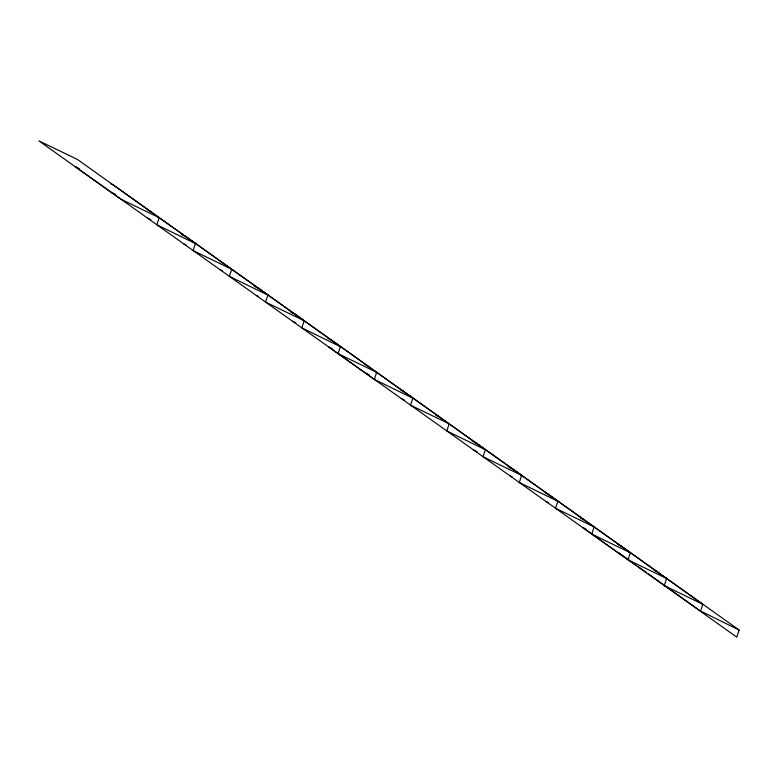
<?xml version="1.0" encoding="UTF-8"?>
<svg xmlns="http://www.w3.org/2000/svg" width="778" height="778" viewBox="0 0 778 778"><rect width="100%" height="100%" fill="white"/><g stroke="black" fill="none" stroke-linecap="round" stroke-linejoin="round"><path stroke-width="1.17" d="M110.515 183.725L113.734 185.271L195.414 243.563L193.109 250.584L231.698 269.217L229.354 276.355L267.895 295.105L265.59 302.117L304.179 320.75L301.835 327.888L340.385 346.638L338.08 353.659L376.669 372.292L374.325 379.431L412.875 398.18L410.56 405.202L449.159 423.835L446.805 430.973L485.355 449.723L483.05 456.744L521.639 475.377L519.296 482.506L557.845 501.265L555.541 508.277L594.129 526.91L591.786 534.048L630.326 552.798L628.021 559.82L666.61 578.453L664.266 585.591L702.816 604.341L700.599 611.08L739.1 629.995L736.756 637.133L582.547 527.416L585.766 528.972M79.434 168.709L75.145 166.638L374.325 379.431M111.39 192.409L115.679 194.481M147.83 210.011L149.979 211.042M147.635 218.18L150.844 219.736M181.935 234.742L186.224 236.813L267.895 295.105M183.871 243.952L186.02 244.982M220.32 261.554L222.459 262.585M220.116 269.723L222.265 270.754M254.416 286.285L258.704 288.356L340.385 346.638M256.361 295.494L258.5 296.525M290.661 312.056L294.95 314.127L521.639 475.377M292.606 321.256L295.815 322.812M327.976 338.342L331.195 339.898L412.875 398.18M332.06 348.583L328.841 347.027L628.021 559.82M364.221 364.114L367.44 365.66M365.086 372.798L369.375 374.87M400.466 389.885L403.675 391.431L485.355 449.723M401.331 398.569L404.55 400.125M435.631 415.131L439.92 417.202M472.946 441.418L476.165 442.974L557.845 501.265M473.821 450.112L477.031 451.658M508.122 466.674L512.41 468.745L739.1 629.995M510.067 475.883L512.206 476.914M545.436 492.96L548.655 494.516L630.326 552.798M546.302 501.645L548.451 502.685M580.612 518.216L584.891 520.288M617.927 544.503L621.136 546.049L702.816 604.341M195.414 243.563L156.864 224.813L159.208 217.675L120.619 199.042L38.9 140.867L77.489 159.509L304.179 320.75M654.172 570.245L657.381 571.82M618.88 552.905L635.626 564.818M637.59 566.219L646.45 572.53M648.424 573.931L700.599 611.08"/></g></svg>
